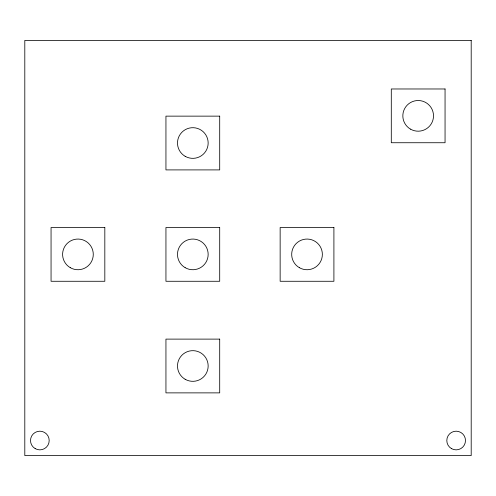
<?xml version="1.0" encoding="UTF-8"?>
<svg xmlns="http://www.w3.org/2000/svg" width="496" height="496" viewBox="0 0 496 496"><rect width="100%" height="100%" fill="white"/><g stroke="black" fill="none" stroke-linecap="round" stroke-linejoin="round"><path stroke-width="0.74" d="M471.2 40.418L24.8 40.418L24.8 455.582L471.2 455.582L471.2 40.418M445.055 88.976L391.294 88.976L391.294 142.736L445.055 142.736L445.055 88.976M219.703 116.138L165.943 116.138L165.943 169.905L219.703 169.905L219.703 116.138M104.823 227.515L51.057 227.515L51.057 281.275L104.823 281.275L104.823 227.515M219.703 227.515L165.943 227.515L165.943 281.275L219.703 281.275L219.703 227.515M333.907 227.515L280.147 227.515L280.147 281.275L333.907 281.275L333.907 227.515M219.703 339.115L165.943 339.115L165.943 392.875L219.703 392.875L219.703 339.115M35.185 448.613A9.337 9.337 0 0 0 49.191 440.529A9.337 9.337 0 0 0 35.185 432.438A9.337 9.337 0 0 0 35.185 448.613M451.478 448.613A9.337 9.337 0 0 0 465.484 440.529A9.337 9.337 0 0 0 451.478 432.438A9.337 9.337 0 0 0 451.478 448.613M185.157 379.279A15.339 15.339 0 0 0 208.159 365.992A15.339 15.339 0 0 0 185.157 352.712A15.339 15.339 0 0 0 185.157 379.279M185.157 156.302A15.339 15.339 0 0 0 208.159 143.022A15.339 15.339 0 0 0 185.157 129.741A15.339 15.339 0 0 0 185.157 156.302M410.502 129.14A15.339 15.339 0 0 0 433.51 115.859A15.339 15.339 0 0 0 410.502 102.573A15.339 15.339 0 0 0 410.502 129.14M185.157 267.679A15.339 15.339 0 0 0 208.159 254.392A15.339 15.339 0 0 0 185.157 241.112A15.339 15.339 0 0 0 185.157 267.679M70.271 267.679A15.339 15.339 0 0 0 93.279 254.392A15.339 15.339 0 0 0 70.271 241.112A15.339 15.339 0 0 0 70.271 267.679M299.355 267.679A15.339 15.339 0 0 0 322.363 254.392A15.339 15.339 0 0 0 299.355 241.112A15.339 15.339 0 0 0 299.355 267.679"/></g></svg>
